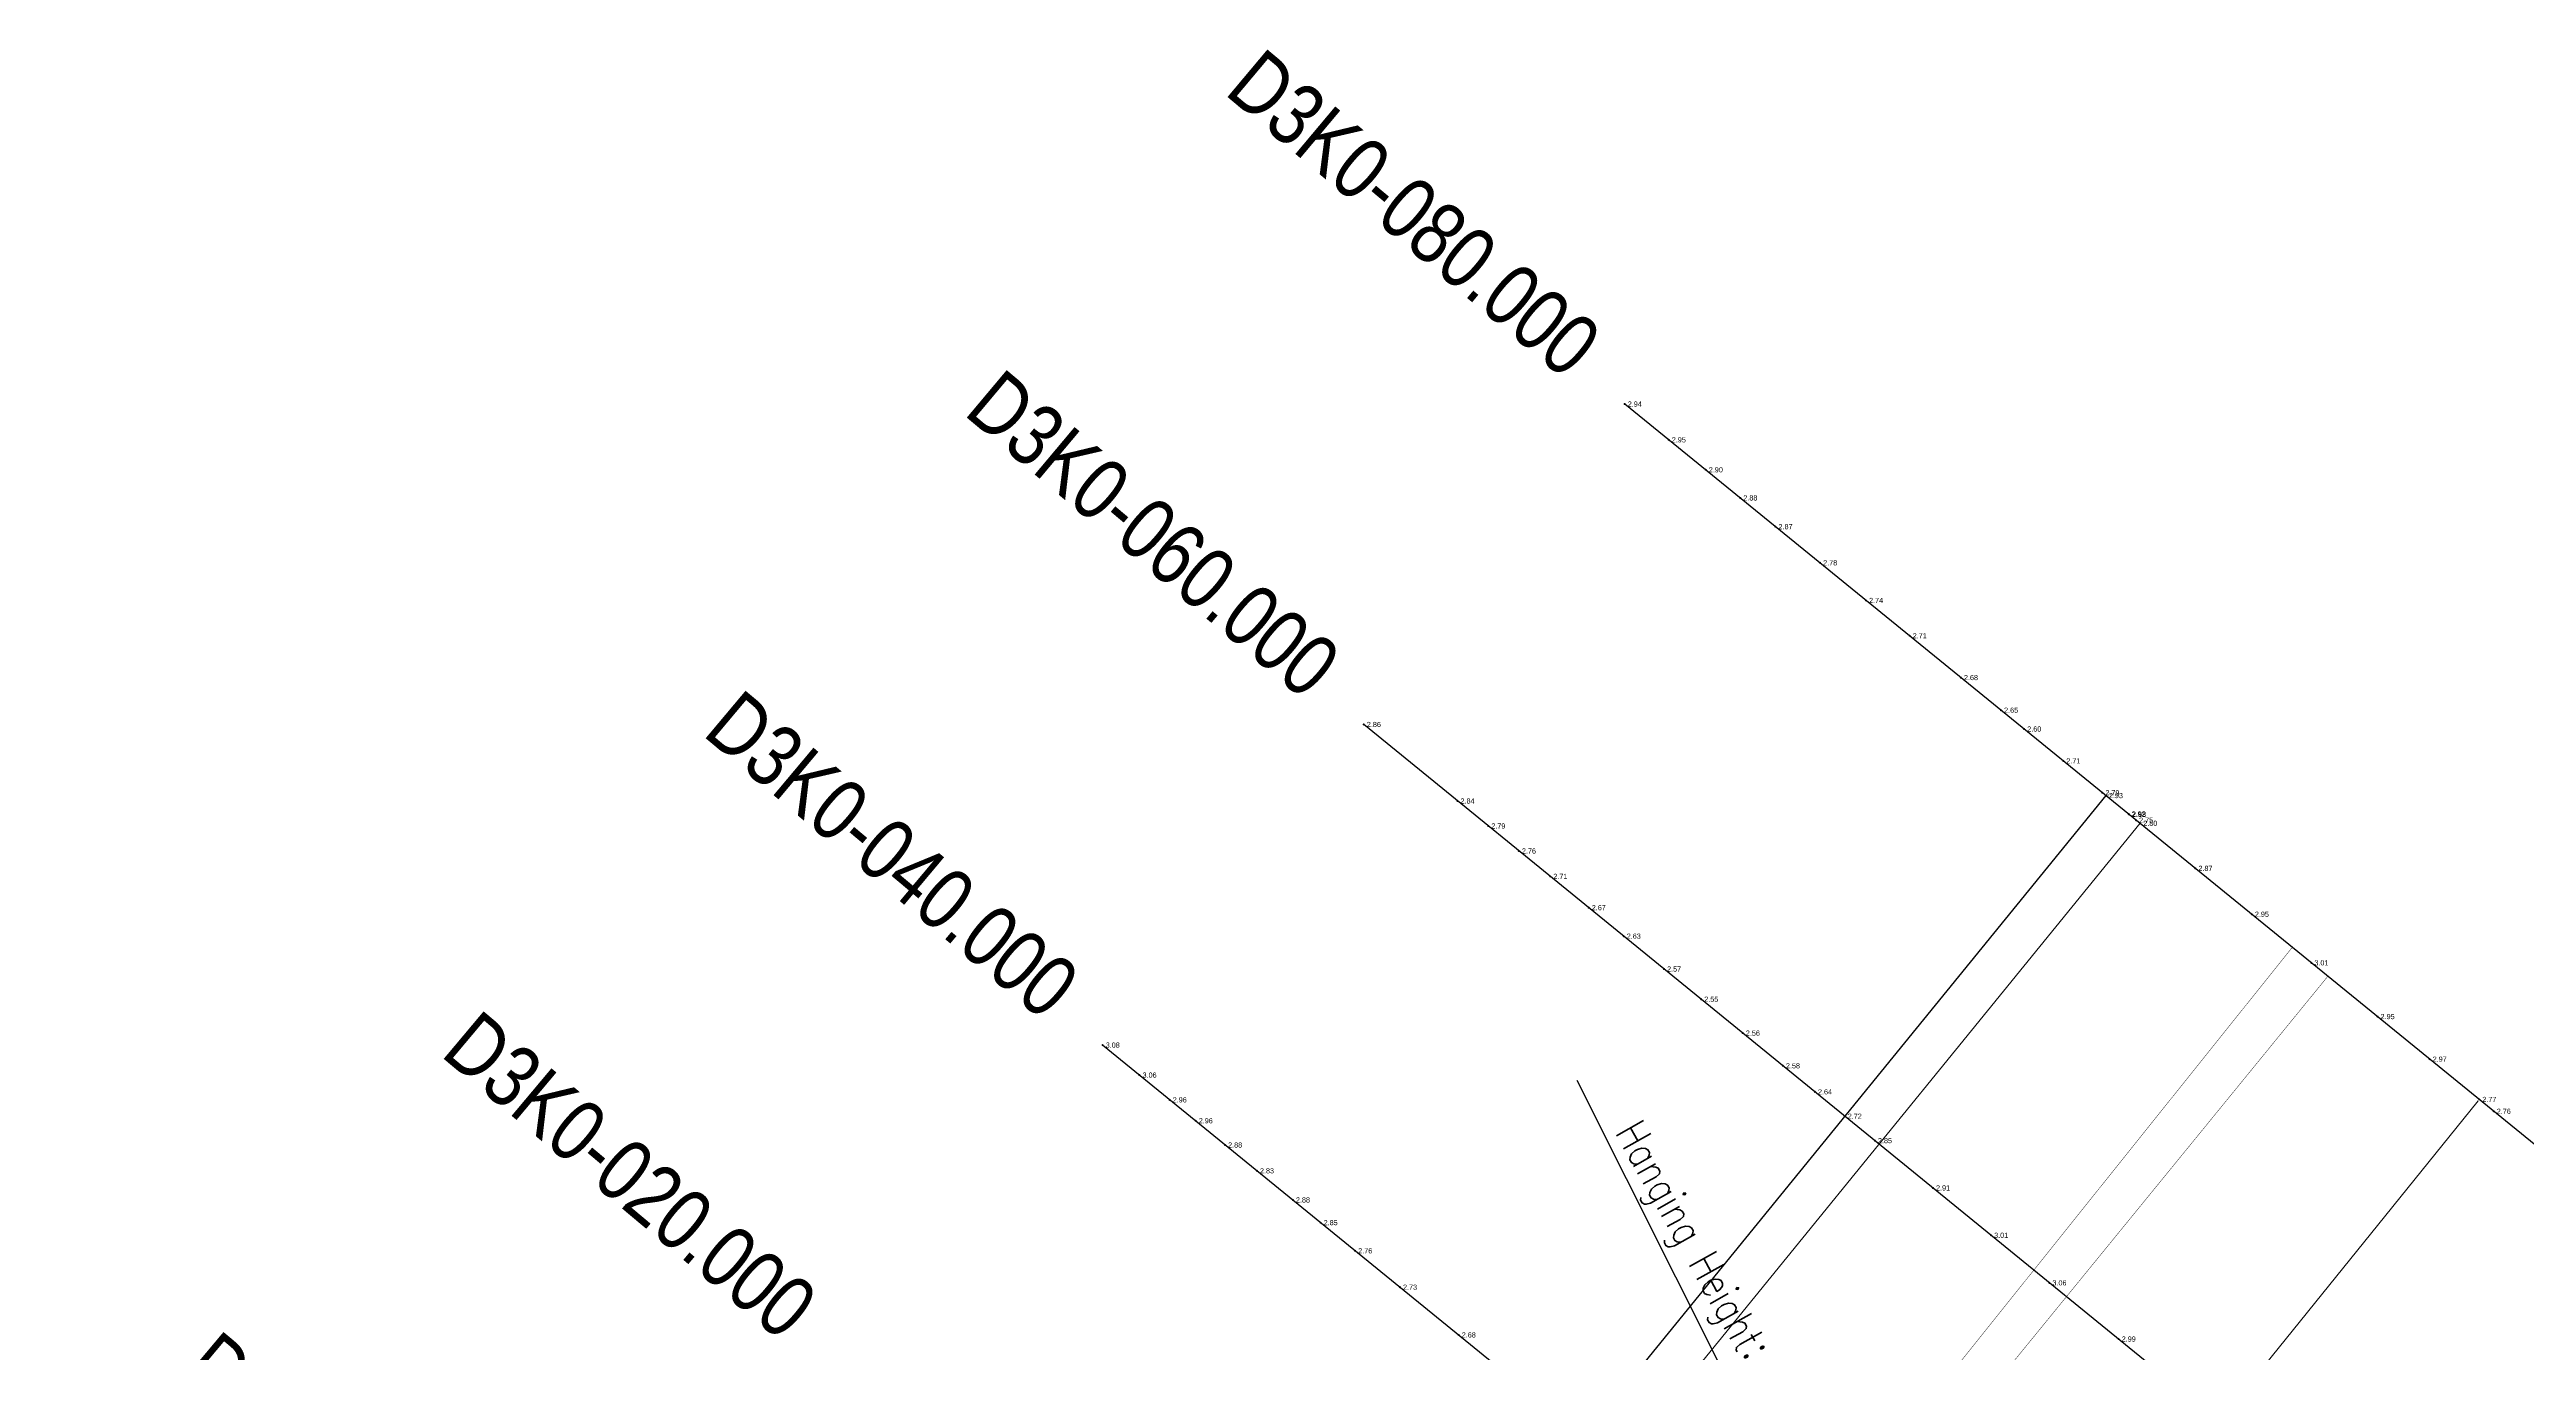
# Model space of a CAD drawing. Header units: metres. Extents: x 570700 to 571606, y 785277 to 786024.
# Drawn here: x 571163.8 to 571283.6, y 785961.1 to 786024.1 of the extents above; entities that cross this region are included whole.
import ezdxf
from ezdxf.enums import TextEntityAlignment as Align

# ---------------------------------------------------------------- set-up
doc = ezdxf.new("R2010")
doc.units = ezdxf.units.M
doc.linetypes.add('X37', pattern=[13, 5, -8])
doc.layers.get('0').update_dxf_attribs({"linetype": 'CONTINUOUS'})
for name, color, linetype in [('DLSS', 4, 'CONTINUOUS'), ('dmx', 7, 'CONTINUOUS'), ('GCD-散点', 1, 'CONTINUOUS'), ('桩号_D3', 2, 'CONTINUOUS'), ('电线悬高等参数', 2, 'CONTINUOUS'), ('道路中线_D3', 7, 'CONTINUOUS')]:
    doc.layers.add(name, color=color, linetype=linetype)
doc.styles.add('EICAD', font='arial.ttf', dxfattribs={"width": 0.8, "height": 2})
doc.styles.get("Standard").update_dxf_attribs({"font": 'rs.shx', "bigfont": 'hztxt.shx'})

# ---------------------------------------------------------------- blocks, each defined once
blk = doc.blocks.new('GC200')
at = {"linetype": 'Continuous', "const_width": 0.2, "flags": 128}
blk.add_lwpolyline([(-0.1, 0, 1), (0.1, 0, 1)], format="xyb", close=True, dxfattribs=at)

msp = doc.modelspace()

# ---------------------------------------------------------------- linework, layer by layer
at = {"layer": 'DLSS', "linetype": 'Continuous', "lineweight": 13, "elevation": 3.03, "flags": 128}
msp.add_lwpolyline([(571088.35, 785769.53), (571100.99, 785784.86), (571113.42, 785800.49), (571126.2, 785815.87), (571138.84, 785831.4), (571151.48, 785846.9), (571164.01, 785862.49), (571176.73, 785877.92), (571189.29, 785893.46), (571201.9, 785908.99), (571214.49, 785924.54), (571227.07, 785940.08), (571239.63, 785955.65), (571264.87, 785986.69)], dxfattribs=at)
at = {"layer": 'DLSS', "linetype": 'X37', "const_width": 0.02, "flags": 128}
for points, elevation in [([(571272.23, 785980.69), (571234.73, 785933.85), (571222.17, 785918.29), (571209.45, 785902.87), (571196.88, 785887.3), (571171.64, 785856.25), (571159.07, 785840.71), (571146.47, 785825.19), (571121.23, 785794.14), (571108.58, 785778.7), (571096.56, 785763.72)], 3.11), ([(571097.88, 785762.8), (571109.96, 785777.59), (571122.55, 785793.08), (571147.78, 785824.13), (571160.34, 785839.68), (571172.95, 785855.13), (571198.12, 785886.28), (571210.8, 785901.74), (571223.42, 785917.26), (571236.03, 785932.8), (571273.95, 785979.29)], 3.19)]:
    msp.add_lwpolyline(points, dxfattribs=dict(at, elevation=elevation))
at = {"layer": 'DLSS', "linetype": 'Continuous', "lineweight": 0, "elevation": 3.09, "flags": 128}
msp.add_lwpolyline([(571106.02, 785757.07), (571117.57, 785771.47), (571130.15, 785786.86), (571142.72, 785802.45), (571155.38, 785817.97), (571167.87, 785833.54), (571180.56, 785849.01), (571193.08, 785864.71), (571205.67, 785880.11), (571218.4, 785895.62), (571230.94, 785911.22), (571243.64, 785926.6), (571256.12, 785942.17), (571281.22, 785973.27)], dxfattribs=at)
at = {"layer": 'dmx'}
for p, q in [((571294.23, 785962.78), (571239.94, 786006.97)), ((571281.6, 785947.27), (571227.32, 785991.47)), ((571268.97, 785931.76), (571214.69, 785975.96))]:
    msp.add_line(p, q, dxfattribs=at)
at = {"layer": '电线悬高等参数', "linetype": 'Continuous', "elevation": 2.63, "flags": 128}
msp.add_lwpolyline([(571237.62, 785974.26), (571249.57, 785950.45)], dxfattribs=at)
at = {"layer": '道路中线_D3', "color": 4}
msp.add_line((571263.21, 785988.03), (571102.58, 785790.74), dxfattribs=at)

# ---------------------------------------------------------------- block references
at = {"layer": 'GCD-散点'}
ref = msp.add_blockref('GC200', (571239.94, 786006.97, 2.94), dxfattribs=dict(at, xscale=0.25, yscale=0.25, zscale=0.25))
ref.add_attrib('height', '2.94', dxfattribs={"height": 0.25, "style": 'EICAD', "width": 0.8}).set_placement((571240.09, 786006.97), align=Align.MIDDLE_LEFT)
ref = msp.add_blockref('GC200', (571242.07, 786005.24, 2.95), dxfattribs=dict(at, xscale=0.25, yscale=0.25, zscale=0.25))
ref.add_attrib('height', '2.95', dxfattribs={"height": 0.25, "style": 'EICAD', "width": 0.8}).set_placement((571242.22, 786005.24, 2.95), align=Align.MIDDLE_LEFT)
ref = msp.add_blockref('GC200', (571243.86, 786003.79, 2.9), dxfattribs=dict(at, xscale=0.25, yscale=0.25, zscale=0.25))
ref.add_attrib('height', '2.90', dxfattribs={"height": 0.25, "style": 'EICAD', "width": 0.8}).set_placement((571244.01, 786003.79, 2.9), align=Align.MIDDLE_LEFT)
ref = msp.add_blockref('GC200', (571245.53, 786002.43, 2.88), dxfattribs=dict(at, xscale=0.25, yscale=0.25, zscale=0.25))
ref.add_attrib('height', '2.88', dxfattribs={"height": 0.25, "style": 'EICAD', "width": 0.8}).set_placement((571245.68, 786002.43, 2.88), align=Align.MIDDLE_LEFT)
ref = msp.add_blockref('GC200', (571247.23, 786001.04, 2.87), dxfattribs=dict(at, xscale=0.25, yscale=0.25, zscale=0.25))
ref.add_attrib('height', '2.87', dxfattribs={"height": 0.25, "style": 'EICAD', "width": 0.8}).set_placement((571247.38, 786001.04, 2.87), align=Align.MIDDLE_LEFT)
ref = msp.add_blockref('GC200', (571249.39, 785999.29, 2.78), dxfattribs=dict(at, xscale=0.25, yscale=0.25, zscale=0.25))
ref.add_attrib('height', '2.78', dxfattribs={"height": 0.25, "style": 'EICAD', "width": 0.8}).set_placement((571249.54, 785999.29, 2.78), align=Align.MIDDLE_LEFT)
ref = msp.add_blockref('GC200', (571251.61, 785997.47, 2.74), dxfattribs=dict(at, xscale=0.25, yscale=0.25, zscale=0.25))
ref.add_attrib('height', '2.74', dxfattribs={"height": 0.25, "style": 'EICAD', "width": 0.8}).set_placement((571251.76, 785997.47, 2.74), align=Align.MIDDLE_LEFT)
ref = msp.add_blockref('GC200', (571253.72, 785995.76, 2.71), dxfattribs=dict(at, xscale=0.25, yscale=0.25, zscale=0.25))
ref.add_attrib('height', '2.71', dxfattribs={"height": 0.25, "style": 'EICAD', "width": 0.8}).set_placement((571253.87, 785995.76, 2.71), align=Align.MIDDLE_LEFT)
ref = msp.add_blockref('GC200', (571256.2, 785993.74, 2.68), dxfattribs=dict(at, xscale=0.25, yscale=0.25, zscale=0.25))
ref.add_attrib('height', '2.68', dxfattribs={"height": 0.25, "style": 'EICAD', "width": 0.8}).set_placement((571256.35, 785993.74, 2.68), align=Align.MIDDLE_LEFT)
ref = msp.add_blockref('GC200', (571258.14, 785992.16, 2.65), dxfattribs=dict(at, xscale=0.25, yscale=0.25, zscale=0.25))
ref.add_attrib('height', '2.65', dxfattribs={"height": 0.25, "style": 'EICAD', "width": 0.8}).set_placement((571258.29, 785992.16, 2.65), align=Align.MIDDLE_LEFT)
ref = msp.add_blockref('GC200', (571227.32, 785991.47, 2.86), dxfattribs=dict(at, xscale=0.25, yscale=0.25, zscale=0.25))
ref.add_attrib('height', '2.86', dxfattribs={"height": 0.25, "style": 'EICAD', "width": 0.8}).set_placement((571227.47, 785991.47), align=Align.MIDDLE_LEFT)
ref = msp.add_blockref('GC200', (571259.26, 785991.25, 2.6), dxfattribs=dict(at, xscale=0.25, yscale=0.25, zscale=0.25))
ref.add_attrib('height', '2.60', dxfattribs={"height": 0.25, "style": 'EICAD', "width": 0.8}).set_placement((571259.41, 785991.25, 2.6), align=Align.MIDDLE_LEFT)
ref = msp.add_blockref('GC200', (571261.15, 785989.71, 2.71), dxfattribs=dict(at, xscale=0.25, yscale=0.25, zscale=0.25))
ref.add_attrib('height', '2.71', dxfattribs={"height": 0.25, "style": 'EICAD', "width": 0.8}).set_placement((571261.3, 785989.71, 2.71), align=Align.MIDDLE_LEFT)
ref = msp.add_blockref('GC200', (571263.04, 785988.17, 2.79), dxfattribs=dict(at, xscale=0.25, yscale=0.25, zscale=0.25))
ref.add_attrib('height', '2.79', dxfattribs={"height": 0.25, "style": 'EICAD', "width": 0.8}).set_placement((571263.19, 785988.17, 2.79), align=Align.MIDDLE_LEFT)
ref = msp.add_blockref('GC200', (571263.21, 785988.03, 2.93), dxfattribs=dict(at, xscale=0.25, yscale=0.25, zscale=0.25))
ref.add_attrib('height', '2.93', dxfattribs={"height": 0.25, "style": 'EICAD', "width": 0.8}).set_placement((571263.36, 785988.03), align=Align.MIDDLE_LEFT)
ref = msp.add_blockref('GC200', (571231.85, 785987.77, 2.84), dxfattribs=dict(at, xscale=0.25, yscale=0.25, zscale=0.25))
ref.add_attrib('height', '2.84', dxfattribs={"height": 0.25, "style": 'EICAD', "width": 0.8}).set_placement((571232, 785987.77, 2.84), align=Align.MIDDLE_LEFT)
ref = msp.add_blockref('GC200', (571264.31, 785987.14, 2.92), dxfattribs=dict(at, xscale=0.25, yscale=0.25, zscale=0.25))
ref.add_attrib('height', '2.92', dxfattribs={"height": 0.25, "style": 'EICAD', "width": 0.8}).set_placement((571264.46, 785987.14, 2.92), align=Align.MIDDLE_LEFT)
ref = msp.add_blockref('GC200', (571264.32, 785987.13, 2.92), dxfattribs=dict(at, xscale=0.25, yscale=0.25, zscale=0.25))
ref.add_attrib('height', '2.92', dxfattribs={"height": 0.25, "style": 'EICAD', "width": 0.8}).set_placement((571264.47, 785987.13, 2.92), align=Align.MIDDLE_LEFT)
ref = msp.add_blockref('GC200', (571264.33, 785987.12, 2.68), dxfattribs=dict(at, xscale=0.25, yscale=0.25, zscale=0.25))
ref.add_attrib('height', '2.68', dxfattribs={"height": 0.25, "style": 'EICAD', "width": 0.8}).set_placement((571264.48, 785987.12), align=Align.MIDDLE_LEFT)
ref = msp.add_blockref('GC200', (571264.67, 785986.84, 2.75), dxfattribs=dict(at, xscale=0.25, yscale=0.25, zscale=0.25))
ref.add_attrib('height', '2.75', dxfattribs={"height": 0.25, "style": 'EICAD', "width": 0.8}).set_placement((571264.82, 785986.84, 2.75), align=Align.MIDDLE_LEFT)
ref = msp.add_blockref('GC200', (571233.34, 785986.56, 2.79), dxfattribs=dict(at, xscale=0.25, yscale=0.25, zscale=0.25))
ref.add_attrib('height', '2.79', dxfattribs={"height": 0.25, "style": 'EICAD', "width": 0.8}).set_placement((571233.49, 785986.56, 2.79), align=Align.MIDDLE_LEFT)
ref = msp.add_blockref('GC200', (571264.87, 785986.69, 2.8), dxfattribs=dict(at, xscale=0.25, yscale=0.25, zscale=0.25))
ref.add_attrib('height', '2.80', dxfattribs={"height": 0.25, "style": 'EICAD', "width": 0.8}).set_placement((571265.02, 785986.69, 2.8), align=Align.MIDDLE_LEFT)
ref = msp.add_blockref('GC200', (571234.82, 785985.35, 2.75), dxfattribs=dict(at, xscale=0.25, yscale=0.25, zscale=0.25))
ref.add_attrib('height', '2.76', dxfattribs={"height": 0.25, "style": 'EICAD', "width": 0.8}).set_placement((571234.97, 785985.35, 2.75), align=Align.MIDDLE_LEFT)
ref = msp.add_blockref('GC200', (571267.54, 785984.51, 2.87), dxfattribs=dict(at, xscale=0.25, yscale=0.25, zscale=0.25))
ref.add_attrib('height', '2.87', dxfattribs={"height": 0.25, "style": 'EICAD', "width": 0.8}).set_placement((571267.69, 785984.51, 2.87), align=Align.MIDDLE_LEFT)
ref = msp.add_blockref('GC200', (571236.34, 785984.12, 2.71), dxfattribs=dict(at, xscale=0.25, yscale=0.25, zscale=0.25))
ref.add_attrib('height', '2.71', dxfattribs={"height": 0.25, "style": 'EICAD', "width": 0.8}).set_placement((571236.49, 785984.12, 2.71), align=Align.MIDDLE_LEFT)
ref = msp.add_blockref('GC200', (571238.2, 785982.61, 2.67), dxfattribs=dict(at, xscale=0.25, yscale=0.25, zscale=0.25))
ref.add_attrib('height', '2.67', dxfattribs={"height": 0.25, "style": 'EICAD', "width": 0.8}).set_placement((571238.35, 785982.61, 2.67), align=Align.MIDDLE_LEFT)
ref = msp.add_blockref('GC200', (571270.27, 785982.29, 2.95), dxfattribs=dict(at, xscale=0.25, yscale=0.25, zscale=0.25))
ref.add_attrib('height', '2.95', dxfattribs={"height": 0.25, "style": 'EICAD', "width": 0.8}).set_placement((571270.42, 785982.29, 2.95), align=Align.MIDDLE_LEFT)
ref = msp.add_blockref('GC200', (571239.89, 785981.23, 2.63), dxfattribs=dict(at, xscale=0.25, yscale=0.25, zscale=0.25))
ref.add_attrib('height', '2.63', dxfattribs={"height": 0.25, "style": 'EICAD', "width": 0.8}).set_placement((571240.04, 785981.23, 2.63), align=Align.MIDDLE_LEFT)
ref = msp.add_blockref('GC200', (571241.84, 785979.64, 2.57), dxfattribs=dict(at, xscale=0.25, yscale=0.25, zscale=0.25))
ref.add_attrib('height', '2.57', dxfattribs={"height": 0.25, "style": 'EICAD', "width": 0.8}).set_placement((571241.99, 785979.64, 2.57), align=Align.MIDDLE_LEFT)
ref = msp.add_blockref('GC200', (571273.15, 785979.94, 3.01), dxfattribs=dict(at, xscale=0.25, yscale=0.25, zscale=0.25))
ref.add_attrib('height', '3.01', dxfattribs={"height": 0.25, "style": 'EICAD', "width": 0.8}).set_placement((571273.3, 785979.94, 3.01), align=Align.MIDDLE_LEFT)
ref = msp.add_blockref('GC200', (571243.64, 785978.18, 2.55), dxfattribs=dict(at, xscale=0.25, yscale=0.25, zscale=0.25))
ref.add_attrib('height', '2.55', dxfattribs={"height": 0.25, "style": 'EICAD', "width": 0.8}).set_placement((571243.79, 785978.18, 2.55), align=Align.MIDDLE_LEFT)
ref = msp.add_blockref('GC200', (571276.35, 785977.34, 2.95), dxfattribs=dict(at, xscale=0.25, yscale=0.25, zscale=0.25))
ref.add_attrib('height', '2.95', dxfattribs={"height": 0.25, "style": 'EICAD', "width": 0.8}).set_placement((571276.5, 785977.34, 2.95), align=Align.MIDDLE_LEFT)
ref = msp.add_blockref('GC200', (571245.65, 785976.54, 2.56), dxfattribs=dict(at, xscale=0.25, yscale=0.25, zscale=0.25))
ref.add_attrib('height', '2.56', dxfattribs={"height": 0.25, "style": 'EICAD', "width": 0.8}).set_placement((571245.8, 785976.54, 2.56), align=Align.MIDDLE_LEFT)
ref = msp.add_blockref('GC200', (571214.69, 785975.96, 3.08), dxfattribs=dict(at, xscale=0.25, yscale=0.25, zscale=0.25))
ref.add_attrib('height', '3.08', dxfattribs={"height": 0.25, "style": 'EICAD', "width": 0.8}).set_placement((571214.84, 785975.96), align=Align.MIDDLE_LEFT)
ref = msp.add_blockref('GC200', (571247.59, 785974.96, 2.58), dxfattribs=dict(at, xscale=0.25, yscale=0.25, zscale=0.25))
ref.add_attrib('height', '2.58', dxfattribs={"height": 0.25, "style": 'EICAD', "width": 0.8}).set_placement((571247.74, 785974.96, 2.58), align=Align.MIDDLE_LEFT)
ref = msp.add_blockref('GC200', (571278.87, 785975.28, 2.97), dxfattribs=dict(at, xscale=0.25, yscale=0.25, zscale=0.25))
ref.add_attrib('height', '2.97', dxfattribs={"height": 0.25, "style": 'EICAD', "width": 0.8}).set_placement((571279.02, 785975.28, 2.97), align=Align.MIDDLE_LEFT)
ref = msp.add_blockref('GC200', (571216.47, 785974.51, 3.06), dxfattribs=dict(at, xscale=0.25, yscale=0.25, zscale=0.25))
ref.add_attrib('height', '3.06', dxfattribs={"height": 0.25, "style": 'EICAD', "width": 0.8}).set_placement((571216.62, 785974.51, 3.06), align=Align.MIDDLE_LEFT)
ref = msp.add_blockref('GC200', (571249.14, 785973.7, 2.64), dxfattribs=dict(at, xscale=0.25, yscale=0.25, zscale=0.25))
ref.add_attrib('height', '2.64', dxfattribs={"height": 0.25, "style": 'EICAD', "width": 0.8}).set_placement((571249.29, 785973.7, 2.64), align=Align.MIDDLE_LEFT)
ref = msp.add_blockref('GC200', (571217.93, 785973.31, 2.96), dxfattribs=dict(at, xscale=0.25, yscale=0.25, zscale=0.25))
ref.add_attrib('height', '2.96', dxfattribs={"height": 0.25, "style": 'EICAD', "width": 0.8}).set_placement((571218.08, 785973.31, 2.96), align=Align.MIDDLE_LEFT)
ref = msp.add_blockref('GC200', (571250.58, 785972.52, 2.72), dxfattribs=dict(at, xscale=0.25, yscale=0.25, zscale=0.25))
ref.add_attrib('height', '2.72', dxfattribs={"height": 0.25, "style": 'EICAD', "width": 0.8}).set_placement((571250.73, 785972.52, -2.72), align=Align.MIDDLE_LEFT)
ref = msp.add_blockref('GC200', (571281.27, 785973.33, 2.77), dxfattribs=dict(at, xscale=0.25, yscale=0.25, zscale=0.25))
ref.add_attrib('height', '2.77', dxfattribs={"height": 0.25, "style": 'EICAD', "width": 0.8}).set_placement((571281.42, 785973.33, 2.77), align=Align.MIDDLE_LEFT)
ref = msp.add_blockref('GC200', (571281.97, 785972.76, 2.76), dxfattribs=dict(at, xscale=0.25, yscale=0.25, zscale=0.25))
ref.add_attrib('height', '2.76', dxfattribs={"height": 0.25, "style": 'EICAD', "width": 0.8}).set_placement((571282.12, 785972.76, 2.76), align=Align.MIDDLE_LEFT)
ref = msp.add_blockref('GC200', (571219.19, 785972.3, 2.96), dxfattribs=dict(at, xscale=0.25, yscale=0.25, zscale=0.25))
ref.add_attrib('height', '2.96', dxfattribs={"height": 0.25, "style": 'EICAD', "width": 0.8}).set_placement((571219.34, 785972.3, 2.96), align=Align.MIDDLE_LEFT)
ref = msp.add_blockref('GC200', (571252.04, 785971.34, 2.85), dxfattribs=dict(at, xscale=0.25, yscale=0.25, zscale=0.25))
ref.add_attrib('height', '2.85', dxfattribs={"height": 0.25, "style": 'EICAD', "width": 0.8}).set_placement((571252.19, 785971.34, 2.85), align=Align.MIDDLE_LEFT)
ref = msp.add_blockref('GC200', (571220.61, 785971.13, 2.88), dxfattribs=dict(at, xscale=0.25, yscale=0.25, zscale=0.25))
ref.add_attrib('height', '2.88', dxfattribs={"height": 0.25, "style": 'EICAD', "width": 0.8}).set_placement((571220.76, 785971.13, 2.88), align=Align.MIDDLE_LEFT)
ref = msp.add_blockref('GC200', (571222.15, 785969.88, 2.83), dxfattribs=dict(at, xscale=0.25, yscale=0.25, zscale=0.25))
ref.add_attrib('height', '2.83', dxfattribs={"height": 0.25, "style": 'EICAD', "width": 0.8}).set_placement((571222.3, 785969.88, 2.83), align=Align.MIDDLE_LEFT)
ref = msp.add_blockref('GC200', (571254.85, 785969.05, 2.91), dxfattribs=dict(at, xscale=0.25, yscale=0.25, zscale=0.25))
ref.add_attrib('height', '2.91', dxfattribs={"height": 0.25, "style": 'EICAD', "width": 0.8}).set_placement((571255, 785969.05, 2.91), align=Align.MIDDLE_LEFT)
ref = msp.add_blockref('GC200', (571223.89, 785968.47, 2.88), dxfattribs=dict(at, xscale=0.25, yscale=0.25, zscale=0.25))
ref.add_attrib('height', '2.88', dxfattribs={"height": 0.25, "style": 'EICAD', "width": 0.8}).set_placement((571224.04, 785968.47, 2.88), align=Align.MIDDLE_LEFT)
ref = msp.add_blockref('GC200', (571225.23, 785967.37, 2.85), dxfattribs=dict(at, xscale=0.25, yscale=0.25, zscale=0.25))
ref.add_attrib('height', '2.85', dxfattribs={"height": 0.25, "style": 'EICAD', "width": 0.8}).set_placement((571225.38, 785967.37, 2.85), align=Align.MIDDLE_LEFT)
ref = msp.add_blockref('GC200', (571257.66, 785966.76, 3.01), dxfattribs=dict(at, xscale=0.25, yscale=0.25, zscale=0.25))
ref.add_attrib('height', '3.01', dxfattribs={"height": 0.25, "style": 'EICAD', "width": 0.8}).set_placement((571257.81, 785966.76, 3.01), align=Align.MIDDLE_LEFT)
ref = msp.add_blockref('GC200', (571226.9, 785966.01, 2.76), dxfattribs=dict(at, xscale=0.25, yscale=0.25, zscale=0.25))
ref.add_attrib('height', '2.76', dxfattribs={"height": 0.25, "style": 'EICAD', "width": 0.8}).set_placement((571227.05, 785966.01, 2.76), align=Align.MIDDLE_LEFT)
ref = msp.add_blockref('GC200', (571229.07, 785964.25, 2.73), dxfattribs=dict(at, xscale=0.25, yscale=0.25, zscale=0.25))
ref.add_attrib('height', '2.73', dxfattribs={"height": 0.25, "style": 'EICAD', "width": 0.8}).set_placement((571229.22, 785964.25, 2.73), align=Align.MIDDLE_LEFT)
ref = msp.add_blockref('GC200', (571260.48, 785964.46, 3.06), dxfattribs=dict(at, xscale=0.25, yscale=0.25, zscale=0.25))
ref.add_attrib('height', '3.06', dxfattribs={"height": 0.25, "style": 'EICAD', "width": 0.8}).set_placement((571260.63, 785964.46, 3.06), align=Align.MIDDLE_LEFT)
ref = msp.add_blockref('GC200', (571231.91, 785961.94, 2.68), dxfattribs=dict(at, xscale=0.25, yscale=0.25, zscale=0.25))
ref.add_attrib('height', '2.68', dxfattribs={"height": 0.25, "style": 'EICAD', "width": 0.8}).set_placement((571232.06, 785961.94, 2.68), align=Align.MIDDLE_LEFT)
ref = msp.add_blockref('GC200', (571263.83, 785961.74, 2.99), dxfattribs=dict(at, xscale=0.25, yscale=0.25, zscale=0.25))
ref.add_attrib('height', '2.99', dxfattribs={"height": 0.25, "style": 'EICAD', "width": 0.8}).set_placement((571263.98, 785961.74, 2.99), align=Align.MIDDLE_LEFT)

# ---------------------------------------------------------------- texts
at = {"layer": '桩号_D3', "style": 'EICAD', "width": 0.8}
for s, p in [('D3K0-080.000', (571220.52, 786022, 2.94)), ('D3K0-060.000', (571207.91, 786006.49)), ('D3K0-040.000', (571195.28, 785990.98)), ('D3K0-020.000', (571182.61, 785975.47, 3.3)), ('D3K0+000.000', (571170.03, 785959.96))]:
    msp.add_text(s, height=3, rotation=320, dxfattribs=at).set_placement(p)
at = {"layer": '电线悬高等参数', "linetype": 'Continuous', "width": 0.8}
msp.add_text('Hanging Height：上9.0m,下8.3m', height=1.5, rotation=299.2106, dxfattribs=at).set_placement((571245.94, 785961.28), align=Align.MIDDLE)

doc.saveas('drawing.dxf')
